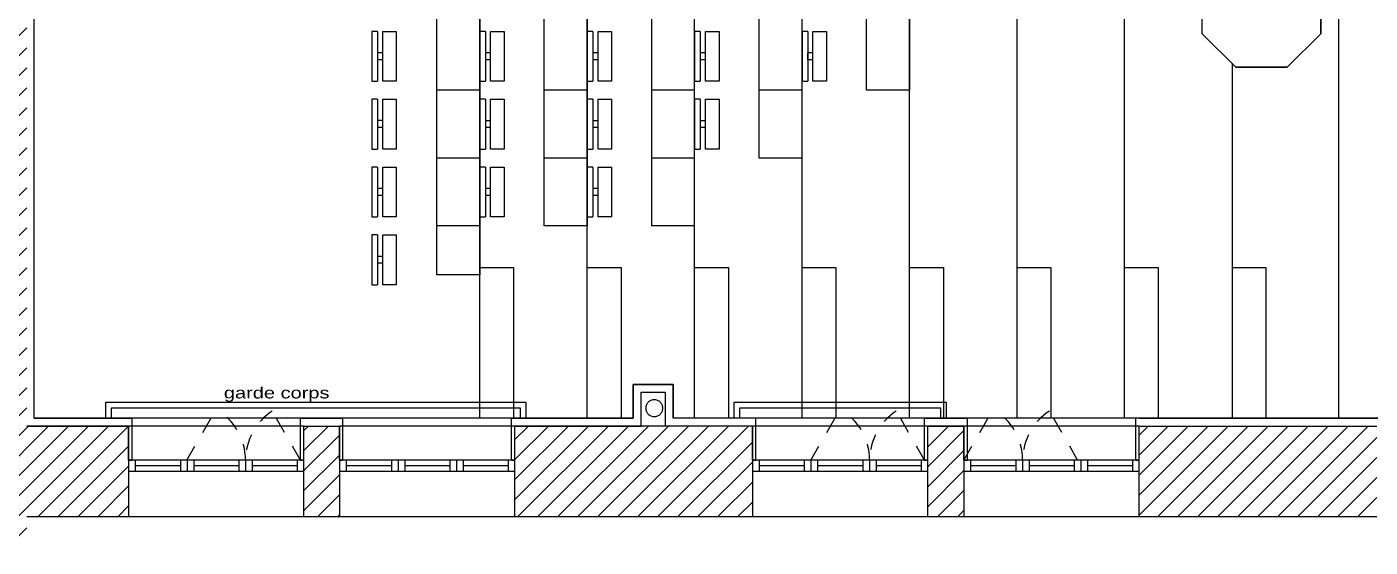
# Model space of a CAD drawing. Extents: x -18.2 to 35.5, y -12.6 to 10.1.
# Drawn here: x 12.49 to 24.36, y -11.55 to -6.95 of the extents above; entities that cross this region are included whole.
import ezdxf

# ---------------------------------------------------------------- set-up
doc = ezdxf.new("R2010")
doc.units = 0
doc.header["$MEASUREMENT"] = 0
for name, pattern in [('_DASHED', [0.282222, 0.141111, -0.141111]), ('AXES', [50.8, 31.75, -6.35, 6.35, -6.35]), ('TRAIT_PLEIN', [0])]:
    doc.linetypes.add(name, pattern=pattern)
for name, color, linetype in [('CLOISENT', 2, 'AXES'), ('ESCALIERS', 3, 'TRAIT_PLEIN'), ('FAUTEUILS_MF_MI', 1, 'TRAIT_PLEIN'), ('MURSENT', 7, 'TRAIT_PLEIN'), ('PORTE', 3, 'TRAIT_PLEIN'), ('SPACES', 140, 'TRAIT_PLEIN'), ('TEXTES', 6, 'TRAIT_PLEIN'), ('VITRE', 1, 'TRAIT_PLEIN')]:
    doc.layers.add(name, color=color, linetype=linetype)

msp = doc.modelspace()

# ---------------------------------------------------------------- hatches: boundary and pattern name
at = {"layer": 'MURSENT'}
h = msp.add_hatch(dxfattribs=at)
h.set_pattern_fill('ANSI31', color=256, style=0)
h.paths.add_polyline_path([(0.059, -2.867), (-0.671, -2.867), (-0.671, -10.477), (-1.571, -10.477), (-1.571, -11.277), (0.059, -11.277)])
h.paths.add_polyline_path([(-5.625, -3.879), (-6.475, -3.879), (-6.475, -4.729), (-5.625, -4.729)])
h.paths.add_polyline_path([(-11.153, -3.879), (-12.003, -3.879), (-12.003, -4.729), (-11.153, -4.729)])
h.paths.add_polyline_path([(-16.631, -3.879), (-16.96, -3.879), (-16.96, -3.879), (-17.16, -3.879), (-17.16, -3.879), (-17.481, -3.879), (-17.481, -4.729), (-16.631, -4.729)])
h.paths.add_polyline_path([(-10.511, -10.477), (-11.581, -10.477), (-12.611, -10.477), (-12.611, -11.277), (-10.511, -11.277)])
h.paths.add_polyline_path([(-4.991, -10.477), (-7.091, -10.477), (-7.091, -11.277), (-4.991, -11.277)])
h.paths.add_polyline_path([(4.099, -3.757), (3.609, -3.757), (3.119, -3.757), (3.119, -4.737), (4.099, -4.737)])
h.paths.add_polyline_path([(8.699, -3.757), (8.209, -3.757), (7.719, -3.757), (7.719, -4.737), (8.699, -4.737)])
h.paths.add_polyline_path([(12.489, -2.837), (11.759, -2.837), (11.759, -10.647), (10.289, -10.647), (10.289, -11.547), (12.489, -11.547)])
h.paths.add_polyline_path([(8.729, -10.647), (7.24, -10.647), (7.24, -11.547), (8.729, -11.547)])
h.paths.add_polyline_path([(4.64, -10.647), (3.099, -10.647), (3.099, -11.547), (3.172, -11.547), (4.64, -11.547)])
h.paths.add_polyline_path([(1.539, -10.647), (0.059, -10.647), (0.059, -11.277), (0.059, -11.547), (1.539, -11.547)])
h.paths.add_polyline_path([(13.389, -10.477), (12.489, -10.477), (12.489, -11.277), (13.389, -11.277)])
h.paths.add_polyline_path([(18.904, -10.477), (16.804, -10.477), (16.804, -11.277), (18.904, -11.277)])
h.paths.add_polyline_path([(24.424, -10.477), (22.324, -10.477), (22.324, -11.277), (24.424, -11.277)])
h = msp.add_hatch(dxfattribs=at)
h.set_pattern_fill('ANSI31', color=256, style=0)
h.paths.add_polyline_path([(15.254, -10.477), (14.939, -10.477), (14.939, -11.277), (15.254, -11.277)])
h.paths.add_polyline_path([(20.774, -10.477), (20.454, -10.477), (20.454, -11.277), (20.774, -11.277)])
h.paths.add_polyline_path([(26.294, -10.477), (25.974, -10.477), (25.974, -11.277), (26.294, -11.277)])

# ---------------------------------------------------------------- linework, layer by layer
at = {"layer": 'CLOISENT'}
for p, q in [((12.553, -10.407), (12.553, -4.205)), ((17.849, -10.108), (18.202, -10.108)), ((17.849, -10.407), (17.849, -10.108)), ((17.919, -10.178), (18.132, -10.178)), ((17.919, -10.477), (17.919, -10.178)), ((18.132, -10.178), (18.132, -10.477)), ((18.202, -10.108), (18.202, -10.407)), ((12.553, -10.407), (13.419, -10.407)), ((13.419, -10.777), (13.419, -10.407)), ((14.909, -10.407), (13.419, -10.407)), ((14.909, -10.407), (15.284, -10.407)), ((14.909, -10.777), (14.909, -10.407)), ((15.284, -10.777), (15.284, -10.407)), ((16.774, -10.407), (15.284, -10.407)), ((16.774, -10.407), (17.849, -10.407)), ((16.774, -10.777), (16.774, -10.407)), ((18.934, -10.407), (18.202, -10.407)), ((18.934, -10.777), (18.934, -10.407)), ((20.424, -10.407), (18.934, -10.407)), ((20.424, -10.407), (20.804, -10.407)), ((20.424, -10.777), (20.424, -10.407)), ((20.804, -10.777), (20.804, -10.407)), ((22.294, -10.407), (20.804, -10.407)), ((22.324, -10.407), (22.294, -10.407)), ((22.294, -10.777), (22.294, -10.407)), ((22.324, -10.407), (24.454, -10.407)), ((12.489, -10.477), (13.389, -10.477)), ((13.389, -10.777), (13.389, -10.477)), ((14.939, -10.477), (15.254, -10.477)), ((14.939, -10.777), (14.939, -10.477)), ((15.254, -10.777), (15.254, -10.477)), ((16.804, -10.477), (17.919, -10.477)), ((16.804, -10.777), (16.804, -10.477)), ((17.919, -10.477), (17.919, -10.477)), ((18.904, -10.477), (18.132, -10.477)), ((18.904, -10.777), (18.904, -10.477)), ((20.454, -10.477), (20.774, -10.477)), ((20.454, -10.777), (20.454, -10.477)), ((20.774, -10.777), (20.774, -10.477)), ((22.324, -10.477), (24.424, -10.477)), ((22.324, -10.777), (22.324, -10.477)), ((13.389, -10.777), (13.419, -10.777)), ((14.909, -10.777), (14.939, -10.777)), ((15.254, -10.777), (15.284, -10.777)), ((16.774, -10.777), (16.804, -10.777)), ((18.904, -10.777), (18.934, -10.777)), ((20.424, -10.777), (20.454, -10.777)), ((20.774, -10.777), (20.804, -10.777)), ((22.294, -10.777), (22.324, -10.777))]:
    msp.add_line(p, q, dxfattribs=at)
msp.add_ellipse((18.036, -10.318), major_axis=(-0.053, 0.053), ratio=1, start_param=-0.785398, end_param=5.497787, dxfattribs=at)
at = {"layer": 'ESCALIERS'}
for p, q in [((13.187, -10.264), (16.901, -10.264)), ((13.187, -10.407), (13.187, -10.264)), ((13.237, -10.314), (16.851, -10.314)), ((13.237, -10.407), (13.237, -10.314)), ((16.851, -10.314), (16.851, -10.407)), ((16.901, -10.264), (16.901, -10.407)), ((18.743, -10.264), (20.615, -10.264)), ((18.743, -10.407), (18.743, -10.264)), ((18.793, -10.314), (20.565, -10.314)), ((18.793, -10.407), (18.793, -10.314)), ((20.565, -10.314), (20.565, -10.407)), ((20.615, -10.264), (20.615, -10.407))]:
    msp.add_line(p, q, dxfattribs=at)
at = {"layer": 'FAUTEUILS_MF_MI'}
for p, q in [((18.963, -8.107), (18.963, -2.107)), ((19.343, -8.107), (19.343, -2.107)), ((19.913, -7.507), (19.913, -2.107)), ((20.293, -2.107), (20.293, -7.507)), ((18.011, -5.107), (18.011, -8.707)), ((18.393, -8.707), (18.393, -5.107)), ((17.063, -8.707), (17.063, -5.707)), ((17.443, -5.707), (17.443, -8.707)), ((16.113, -9.14), (16.113, -6.307)), ((16.493, -6.307), (16.493, -9.14)), ((15.589, -6.987), (15.539, -6.987)), ((15.539, -6.987), (15.539, -7.427)), ((15.589, -6.987), (15.589, -7.427)), ((15.635, -7.427), (15.635, -6.987)), ((15.635, -6.987), (15.755, -6.987)), ((15.755, -6.987), (15.755, -7.427)), ((16.543, -6.987), (16.493, -6.987)), ((16.543, -6.987), (16.543, -7.427)), ((16.589, -7.427), (16.589, -6.987)), ((16.589, -6.987), (16.709, -6.987)), ((16.709, -6.987), (16.709, -7.427)), ((17.493, -6.987), (17.443, -6.987)), ((17.443, -6.987), (17.443, -7.427)), ((17.493, -6.987), (17.493, -7.427)), ((17.539, -7.427), (17.539, -6.987)), ((17.539, -6.987), (17.659, -6.987)), ((17.659, -6.987), (17.659, -7.427)), ((18.443, -6.987), (18.393, -6.987)), ((18.393, -6.987), (18.393, -7.427)), ((18.443, -6.987), (18.443, -7.427)), ((18.489, -7.427), (18.489, -6.987)), ((18.489, -6.987), (18.609, -6.987)), ((18.609, -6.987), (18.609, -7.427)), ((19.393, -6.987), (19.343, -6.987)), ((19.343, -6.987), (19.343, -7.427)), ((19.393, -6.987), (19.393, -7.427)), ((19.439, -7.427), (19.439, -6.987)), ((19.439, -6.987), (19.559, -6.987)), ((19.559, -6.987), (19.559, -7.427)), ((15.588, -7.177), (15.588, -7.237)), ((15.635, -7.177), (15.588, -7.177)), ((15.635, -7.237), (15.588, -7.237)), ((15.635, -7.237), (15.635, -7.177)), ((16.589, -7.177), (16.543, -7.177)), ((16.589, -7.237), (16.543, -7.237)), ((17.539, -7.177), (17.493, -7.177)), ((17.539, -7.237), (17.493, -7.237)), ((18.489, -7.177), (18.443, -7.177)), ((18.489, -7.237), (18.443, -7.237)), ((19.392, -7.177), (19.392, -7.237)), ((19.439, -7.177), (19.392, -7.177)), ((19.439, -7.237), (19.392, -7.237)), ((19.439, -7.237), (19.439, -7.177)), ((15.539, -7.427), (15.589, -7.427)), ((15.755, -7.427), (15.635, -7.427)), ((16.493, -7.427), (16.543, -7.427)), ((16.709, -7.427), (16.589, -7.427)), ((17.443, -7.427), (17.493, -7.427)), ((17.659, -7.427), (17.539, -7.427)), ((18.393, -7.427), (18.443, -7.427)), ((18.609, -7.427), (18.489, -7.427)), ((19.343, -7.427), (19.393, -7.427)), ((19.559, -7.427), (19.439, -7.427)), ((15.589, -7.587), (15.539, -7.587)), ((15.539, -7.587), (15.539, -8.027)), ((15.589, -7.587), (15.589, -8.027)), ((15.635, -8.027), (15.635, -7.587)), ((15.635, -7.587), (15.755, -7.587)), ((15.755, -7.587), (15.755, -8.027)), ((16.493, -7.507), (16.113, -7.507)), ((16.543, -7.587), (16.493, -7.587)), ((16.543, -7.587), (16.543, -8.027)), ((16.589, -8.027), (16.589, -7.587)), ((16.589, -7.587), (16.709, -7.587)), ((16.709, -7.587), (16.709, -8.027)), ((17.443, -7.507), (17.063, -7.507)), ((17.493, -7.587), (17.443, -7.587)), ((17.443, -7.587), (17.443, -8.027)), ((17.493, -7.587), (17.493, -8.027)), ((17.539, -8.027), (17.539, -7.587)), ((17.539, -7.587), (17.659, -7.587)), ((17.659, -7.587), (17.659, -8.027)), ((18.393, -7.507), (18.011, -7.507)), ((18.443, -7.587), (18.393, -7.587)), ((18.393, -7.587), (18.393, -8.027)), ((18.443, -7.587), (18.443, -8.027)), ((18.489, -8.027), (18.489, -7.587)), ((18.489, -7.587), (18.609, -7.587)), ((18.609, -7.587), (18.609, -8.027)), ((19.343, -7.507), (18.963, -7.507)), ((20.293, -7.507), (19.913, -7.507)), ((15.588, -7.776), (15.588, -7.836)), ((15.635, -7.776), (15.588, -7.776)), ((15.635, -7.836), (15.588, -7.836)), ((15.635, -7.836), (15.635, -7.776)), ((16.589, -7.777), (16.543, -7.777)), ((16.589, -7.837), (16.543, -7.837)), ((17.492, -7.777), (17.492, -7.837)), ((17.539, -7.777), (17.492, -7.777)), ((17.539, -7.837), (17.492, -7.837)), ((17.539, -7.837), (17.539, -7.777)), ((18.489, -7.777), (18.443, -7.777)), ((18.489, -7.837), (18.443, -7.837)), ((15.539, -8.027), (15.589, -8.027)), ((15.755, -8.027), (15.635, -8.027)), ((16.493, -8.027), (16.543, -8.027)), ((16.709, -8.027), (16.589, -8.027)), ((17.443, -8.027), (17.493, -8.027)), ((17.659, -8.027), (17.539, -8.027)), ((18.393, -8.027), (18.443, -8.027)), ((18.609, -8.027), (18.489, -8.027)), ((15.589, -8.187), (15.539, -8.187)), ((15.539, -8.187), (15.539, -8.627)), ((15.589, -8.187), (15.589, -8.627)), ((15.635, -8.627), (15.635, -8.187)), ((15.635, -8.187), (15.755, -8.187)), ((15.755, -8.187), (15.755, -8.627)), ((16.493, -8.107), (16.113, -8.107)), ((16.543, -8.187), (16.493, -8.187)), ((16.493, -8.187), (16.493, -8.627)), ((16.543, -8.187), (16.543, -8.627)), ((16.589, -8.627), (16.589, -8.187)), ((16.589, -8.187), (16.709, -8.187)), ((16.709, -8.187), (16.709, -8.627)), ((17.443, -8.107), (17.063, -8.107)), ((17.493, -8.187), (17.443, -8.187)), ((17.443, -8.187), (17.443, -8.627)), ((17.493, -8.187), (17.493, -8.627)), ((17.539, -8.627), (17.539, -8.187)), ((17.539, -8.187), (17.659, -8.187)), ((17.659, -8.187), (17.659, -8.627)), ((18.393, -8.107), (18.011, -8.107)), ((19.343, -8.107), (18.963, -8.107)), ((15.588, -8.377), (15.588, -8.437)), ((15.635, -8.377), (15.588, -8.377)), ((15.635, -8.437), (15.635, -8.377)), ((16.543, -8.377), (16.543, -8.437)), ((16.589, -8.377), (16.543, -8.377)), ((17.492, -8.377), (17.492, -8.437)), ((17.539, -8.377), (17.492, -8.377)), ((17.539, -8.437), (17.539, -8.377)), ((15.635, -8.437), (15.588, -8.437)), ((16.589, -8.437), (16.543, -8.437)), ((17.539, -8.437), (17.492, -8.437)), ((15.539, -8.627), (15.589, -8.627)), ((15.755, -8.627), (15.635, -8.627)), ((16.493, -8.627), (16.543, -8.627)), ((16.709, -8.627), (16.589, -8.627)), ((17.443, -8.627), (17.493, -8.627)), ((17.659, -8.627), (17.539, -8.627)), ((15.589, -8.787), (15.539, -8.787)), ((15.539, -8.787), (15.539, -9.227)), ((15.589, -8.787), (15.589, -9.227)), ((15.635, -9.227), (15.635, -8.787)), ((15.635, -8.787), (15.755, -8.787)), ((15.755, -8.787), (15.755, -9.227)), ((16.493, -8.707), (16.113, -8.707)), ((17.443, -8.707), (17.063, -8.707)), ((18.393, -8.707), (18.011, -8.707)), ((15.588, -8.977), (15.588, -9.037)), ((15.635, -8.977), (15.588, -8.977)), ((15.635, -9.037), (15.635, -8.977)), ((15.635, -9.037), (15.588, -9.037)), ((16.493, -9.14), (16.113, -9.14)), ((15.539, -9.227), (15.589, -9.227)), ((15.755, -9.227), (15.635, -9.227))]:
    msp.add_line(p, q, dxfattribs=at)
at = {"layer": 'MURSENT'}
for p, q in [((22.193, -10.407), (22.193, 7.253)), ((16.493, -10.401), (16.493, 7.183)), ((17.443, -10.407), (17.443, 7.183)), ((18.393, -10.407), (18.393, 7.183)), ((19.343, -10.407), (19.343, 7.183)), ((20.293, -10.407), (20.293, 7.183)), ((21.243, -10.407), (21.243, 7.183)), ((24.089, -10.407), (24.089, 7.183)), ((22.879, -7.01), (22.879, -6.427)), ((22.879, -7.01), (22.879, -6.427)), ((23.929, -7.009), (23.929, -6.429)), ((23.929, -6.429), (23.929, -7.009)), ((22.879, -7.01), (23.178, -7.303)), ((23.178, -7.303), (22.879, -7.01)), ((23.632, -7.303), (23.929, -7.009)), ((23.929, -7.009), (23.632, -7.303)), ((23.146, -7.268), (23.146, -10.407)), ((23.178, -7.303), (23.632, -7.303)), ((23.632, -7.303), (23.178, -7.303)), ((16.493, -9.073), (16.792, -9.073)), ((16.792, -9.073), (16.792, -10.407)), ((17.443, -9.073), (17.742, -9.073)), ((17.742, -9.073), (17.742, -10.407)), ((18.393, -9.073), (18.692, -9.073)), ((18.692, -9.073), (18.692, -10.407)), ((19.343, -9.073), (19.642, -9.073)), ((19.642, -9.073), (19.642, -10.407)), ((20.293, -9.073), (20.592, -9.073)), ((20.592, -9.073), (20.592, -10.407)), ((21.243, -9.073), (21.542, -9.073)), ((21.542, -9.073), (21.542, -10.407)), ((22.193, -9.073), (22.492, -9.073)), ((22.492, -9.073), (22.492, -10.407)), ((23.146, -9.073), (23.444, -9.073)), ((23.444, -9.073), (23.444, -10.407)), ((14.939, -10.477), (12.489, -10.477)), ((13.389, -10.477), (13.389, -11.277)), ((14.939, -10.477), (15.254, -10.477)), ((14.939, -11.277), (14.939, -10.477)), ((15.254, -10.477), (15.254, -11.277)), ((20.774, -10.477), (15.254, -10.477)), ((16.804, -10.477), (16.851, -10.477)), ((16.804, -11.277), (16.804, -10.477)), ((18.904, -10.477), (18.904, -11.277)), ((20.454, -11.277), (20.454, -10.477)), ((20.774, -10.477), (20.774, -11.277)), ((22.324, -10.477), (20.774, -10.477)), ((22.324, -10.477), (24.424, -10.477)), ((22.324, -11.277), (22.324, -10.477)), ((12.489, -11.277), (13.389, -11.277)), ((13.389, -11.277), (14.939, -11.277)), ((14.939, -11.277), (15.254, -11.277)), ((15.254, -11.277), (16.804, -11.277)), ((16.804, -11.277), (18.904, -11.277)), ((18.904, -11.277), (20.454, -11.277)), ((20.454, -11.277), (20.774, -11.277)), ((20.774, -11.277), (22.324, -11.277)), ((22.324, -11.277), (24.424, -11.277))]:
    msp.add_line(p, q, dxfattribs=at)
at = {"layer": 'PORTE', "linetype": '_DASHED'}
for p, q in [((13.904, -10.777), (14.163, -10.328)), ((19.421, -10.777), (19.68, -10.328)), ((20.774, -10.777), (21.033, -10.328)), ((14.909, -10.777), (14.659, -10.344)), ((20.426, -10.777), (20.176, -10.344)), ((21.779, -10.777), (21.529, -10.344))]:
    msp.add_line(p, q, dxfattribs=at)
for centre, radius, start, end in [((13.904, -10.777), 0.518, 0, 60), ((19.421, -10.777), 0.518, 0, 60), ((20.774, -10.777), 0.518, 0, 60), ((14.939, -10.777), 0.516, 122.8878, 179.9772), ((20.456, -10.777), 0.516, 122.8878, 179.9772), ((21.809, -10.777), 0.516, 122.8878, 179.9772)]:
    msp.add_arc(centre, radius, start, end, dxfattribs=at)
at = {"layer": 'SPACES'}
msp.add_lwpolyline([(28.473, -10.407), (18.202, -10.407), (18.202, -10.108), (17.849, -10.108), (17.849, -10.407), (12.553, -10.407), (12.553, -4.205), (13.659, -4.205), (13.659, -4.185), (14.709, -4.185), (14.709, -4.205), (16.49, -4.205), (16.49, 0.891), (14.709, 0.891), (14.709, -0.161), (13.66, -0.161), (13.659, 3.588), (12.559, 3.588), (12.559, 6.996)], dxfattribs=at)
at = {"layer": 'VITRE'}
for p, q in [((14.939, -10.777), (13.389, -10.777)), ((13.448, -10.777), (13.448, -10.877)), ((13.847, -10.777), (13.847, -10.877)), ((13.906, -10.777), (13.906, -10.877)), ((13.965, -10.777), (13.965, -10.877)), ((14.364, -10.777), (14.364, -10.877)), ((14.423, -10.777), (14.423, -10.877)), ((14.482, -10.777), (14.482, -10.877)), ((14.88, -10.777), (14.88, -10.877)), ((16.804, -10.777), (15.254, -10.777)), ((15.313, -10.777), (15.313, -10.877)), ((15.712, -10.777), (15.712, -10.877)), ((15.771, -10.777), (15.771, -10.877)), ((15.83, -10.777), (15.83, -10.877)), ((16.229, -10.777), (16.229, -10.877)), ((16.288, -10.777), (16.288, -10.877)), ((16.347, -10.777), (16.347, -10.877)), ((16.745, -10.777), (16.745, -10.877)), ((20.454, -10.777), (18.904, -10.777)), ((18.963, -10.777), (18.963, -10.877)), ((19.362, -10.777), (19.362, -10.877)), ((19.421, -10.777), (19.421, -10.877)), ((19.48, -10.777), (19.48, -10.877)), ((19.879, -10.777), (19.879, -10.877)), ((19.938, -10.777), (19.938, -10.877)), ((19.997, -10.777), (19.997, -10.877)), ((20.395, -10.777), (20.395, -10.877)), ((22.324, -10.777), (20.774, -10.777)), ((20.833, -10.777), (20.833, -10.877)), ((21.232, -10.777), (21.232, -10.877)), ((21.291, -10.777), (21.291, -10.877)), ((21.35, -10.777), (21.35, -10.877)), ((21.749, -10.777), (21.749, -10.877)), ((21.808, -10.777), (21.808, -10.877)), ((21.867, -10.777), (21.867, -10.877)), ((22.265, -10.777), (22.265, -10.877)), ((14.94, -10.877), (13.389, -10.877)), ((13.847, -10.827), (13.448, -10.827)), ((14.364, -10.827), (13.965, -10.827)), ((14.88, -10.827), (14.482, -10.827)), ((16.805, -10.877), (15.254, -10.877)), ((15.712, -10.827), (15.313, -10.827)), ((16.229, -10.827), (15.83, -10.827)), ((16.745, -10.827), (16.347, -10.827)), ((20.455, -10.877), (18.904, -10.877)), ((19.362, -10.827), (18.963, -10.827)), ((19.879, -10.827), (19.48, -10.827)), ((20.395, -10.827), (19.997, -10.827)), ((22.325, -10.877), (20.774, -10.877)), ((21.232, -10.827), (20.833, -10.827)), ((21.749, -10.827), (21.35, -10.827)), ((22.265, -10.827), (21.867, -10.827))]:
    msp.add_line(p, q, dxfattribs=at)

# ---------------------------------------------------------------- texts
at = {"layer": 'TEXTES', "width": 1.322}
msp.add_text('garde corps ', height=0.1, dxfattribs=at).set_placement((14.231, -10.232))

doc.saveas('drawing.dxf')
